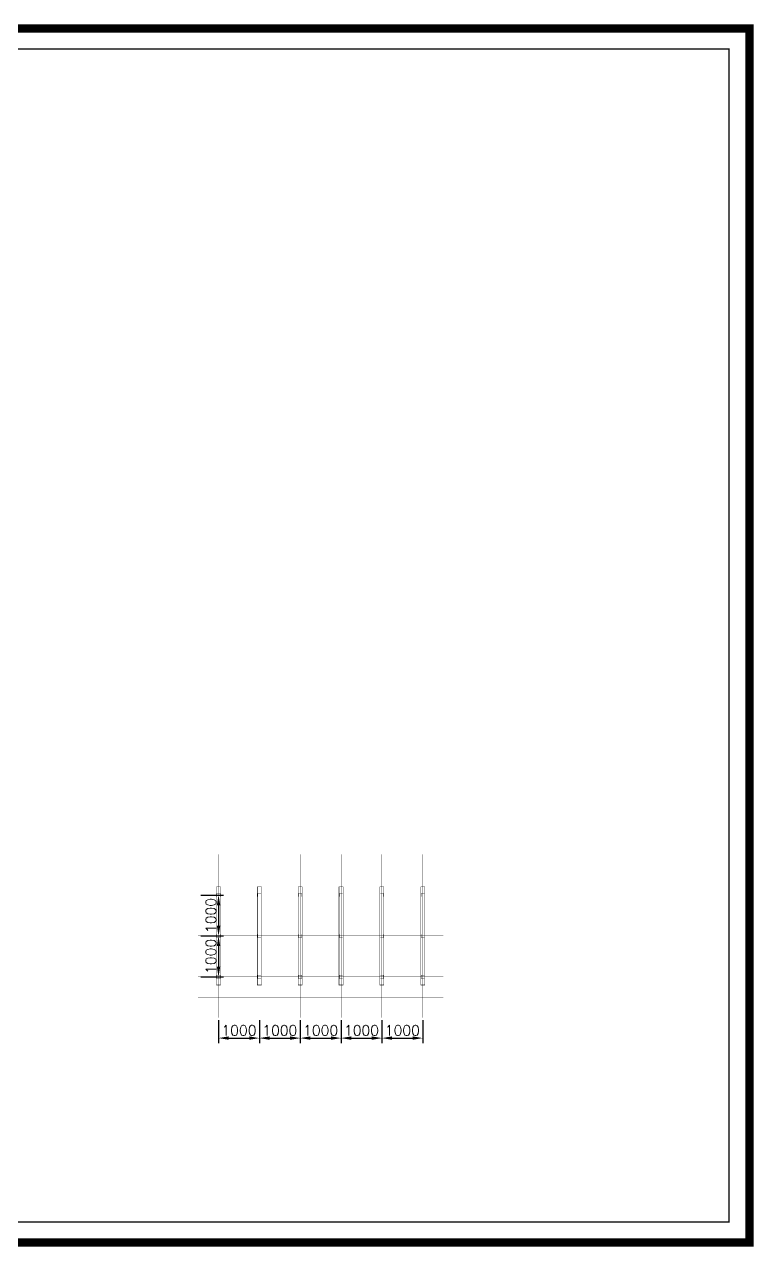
# Model space of a CAD drawing. Header units: millimetres. Extents: x -1 to 421, y -411 to 298.
# Drawn here: x 242.5 to 421, y -1 to 298 of the extents above; entities that cross this region are included whole.
import ezdxf

# ---------------------------------------------------------------- set-up
doc = ezdxf.new("R2010")
doc.units = ezdxf.units.MM
doc.styles.get("Standard").update_dxf_attribs({"font": 'txt', "bigfont": 'gbcbig.shx'})
doc.dimstyles.new('ISO-25', dxfattribs={"dimtxt": 2.5, "dimasz": 2.5, "dimexe": 1.25, "dimexo": 0.625, "dimtad": 1, "dimtxsty": 'Standard', "dimcen": 2.5, "dimadec": 0, "dimazin": 0, "dimtfac": 1, "dimtmove": 0, "dimatfit": 3, "dimfxl": 1, "dimarcsym": 0})

# ---------------------------------------------------------------- blocks, each defined once
blk = doc.blocks.new('*D204')
at = {"color": 0, "lineweight": -2, "transparency": 16777216}
for p, q in [((285.63, 75), (291.25, 75)), ((290, 72.5), (290, 67.5)), ((285.63, 65), (291.25, 65))]:
    blk.add_line(p, q, dxfattribs=at)
at = {"color": 0, "transparency": 16777216}
for points in [[(289.58, 72.5), (290.42, 72.5), (290, 75)], [(289.58, 67.5), (290.42, 67.5), (290, 65)]]:
    blk.add_solid(points, dxfattribs=at)
at = {"layer": 'Defpoints', "color": 0, "transparency": 16777216}
for p in [(285, 75), (285, 65), (290, 65)]:
    blk.add_point(p, dxfattribs=at)
at = {"color": 0, "transparency": 16777216, "insert": (288.13, 70), "char_height": 2.5, "attachment_point": 5, "rotation": 90}
blk.add_mtext('1000', dxfattribs=at)
blk = doc.blocks.new('*D205')
at = {"color": 0, "lineweight": -2, "transparency": 16777216}
for p, q in [((285.63, 85), (291.25, 85)), ((290, 82.5), (290, 77.5)), ((285.63, 75), (291.25, 75))]:
    blk.add_line(p, q, dxfattribs=at)
at = {"color": 0, "transparency": 16777216}
for points in [[(289.58, 82.5), (290.42, 82.5), (290, 85)], [(289.58, 77.5), (290.42, 77.5), (290, 75)]]:
    blk.add_solid(points, dxfattribs=at)
at = {"layer": 'Defpoints', "color": 0, "transparency": 16777216}
for p in [(285, 85), (285, 75), (290, 75)]:
    blk.add_point(p, dxfattribs=at)
at = {"color": 0, "transparency": 16777216, "insert": (288.13, 80), "char_height": 2.5, "attachment_point": 5, "rotation": 90}
blk.add_mtext('1000', dxfattribs=at)
blk = doc.blocks.new('*D206')
at = {"color": 0, "lineweight": -2, "transparency": 16777216}
for p, q in [((290, 54.38), (290, 48.75)), ((300, 54.38), (300, 48.75)), ((292.5, 50), (297.5, 50))]:
    blk.add_line(p, q, dxfattribs=at)
at = {"color": 0, "transparency": 16777216}
for points in [[(292.5, 50.42), (292.5, 49.58), (290, 50)], [(297.5, 50.42), (297.5, 49.58), (300, 50)]]:
    blk.add_solid(points, dxfattribs=at)
at = {"layer": 'Defpoints', "color": 0, "transparency": 16777216}
for p in [(290, 55), (300, 55), (300, 50)]:
    blk.add_point(p, dxfattribs=at)
at = {"color": 0, "transparency": 16777216, "insert": (295, 51.88), "char_height": 2.5, "attachment_point": 5}
blk.add_mtext('1000', dxfattribs=at)
blk = doc.blocks.new('*D207')
at = {"color": 0, "lineweight": -2, "transparency": 16777216}
for p, q in [((300, 54.38), (300, 48.75)), ((310, 54.38), (310, 48.75)), ((302.5, 50), (307.5, 50))]:
    blk.add_line(p, q, dxfattribs=at)
at = {"color": 0, "transparency": 16777216}
for points in [[(302.5, 50.42), (302.5, 49.58), (300, 50)], [(307.5, 50.42), (307.5, 49.58), (310, 50)]]:
    blk.add_solid(points, dxfattribs=at)
at = {"layer": 'Defpoints', "color": 0, "transparency": 16777216}
for p in [(300, 55), (310, 55), (310, 50)]:
    blk.add_point(p, dxfattribs=at)
at = {"color": 0, "transparency": 16777216, "insert": (305, 51.88), "char_height": 2.5, "attachment_point": 5}
blk.add_mtext('1000', dxfattribs=at)
blk = doc.blocks.new('*D208')
at = {"color": 0, "lineweight": -2, "transparency": 16777216}
for p, q in [((310, 54.38), (310, 48.75)), ((320, 54.38), (320, 48.75)), ((312.5, 50), (317.5, 50))]:
    blk.add_line(p, q, dxfattribs=at)
at = {"color": 0, "transparency": 16777216}
for points in [[(312.5, 50.42), (312.5, 49.58), (310, 50)], [(317.5, 50.42), (317.5, 49.58), (320, 50)]]:
    blk.add_solid(points, dxfattribs=at)
at = {"layer": 'Defpoints', "color": 0, "transparency": 16777216}
for p in [(310, 55), (320, 55), (320, 50)]:
    blk.add_point(p, dxfattribs=at)
at = {"color": 0, "transparency": 16777216, "insert": (315, 51.88), "char_height": 2.5, "attachment_point": 5}
blk.add_mtext('1000', dxfattribs=at)
blk = doc.blocks.new('*D209')
at = {"color": 0, "lineweight": -2, "transparency": 16777216}
for p, q in [((320, 54.38), (320, 48.75)), ((330, 54.38), (330, 48.75)), ((322.5, 50), (327.5, 50))]:
    blk.add_line(p, q, dxfattribs=at)
at = {"color": 0, "transparency": 16777216}
for points in [[(322.5, 50.42), (322.5, 49.58), (320, 50)], [(327.5, 50.42), (327.5, 49.58), (330, 50)]]:
    blk.add_solid(points, dxfattribs=at)
at = {"layer": 'Defpoints', "color": 0, "transparency": 16777216}
for p in [(320, 55), (330, 55), (330, 50)]:
    blk.add_point(p, dxfattribs=at)
at = {"color": 0, "transparency": 16777216, "insert": (325, 51.88), "char_height": 2.5, "attachment_point": 5}
blk.add_mtext('1000', dxfattribs=at)
blk = doc.blocks.new('*D210')
at = {"color": 0, "lineweight": -2, "transparency": 16777216}
for p, q in [((330, 54.38), (330, 48.75)), ((340, 54.38), (340, 48.75)), ((332.5, 50), (337.5, 50))]:
    blk.add_line(p, q, dxfattribs=at)
at = {"color": 0, "transparency": 16777216}
for points in [[(332.5, 50.42), (332.5, 49.58), (330, 50)], [(337.5, 50.42), (337.5, 49.58), (340, 50)]]:
    blk.add_solid(points, dxfattribs=at)
at = {"layer": 'Defpoints', "color": 0, "transparency": 16777216}
for p in [(330, 55), (340, 55), (340, 50)]:
    blk.add_point(p, dxfattribs=at)
at = {"color": 0, "transparency": 16777216, "insert": (335, 51.88), "char_height": 2.5, "attachment_point": 5}
blk.add_mtext('1000', dxfattribs=at)

msp = doc.modelspace()

# ---------------------------------------------------------------- linework, layer by layer
for points in [[(0, 0, 2, 2, 0), (420, 0, 2, 2, 0), (420, 297, 2, 2, 0), (0, 297, 2, 2, 0)], [(25, 5, 0.3, 0.3, 0), (415, 5, 0.3, 0.3, 0), (415, 292, 0.3, 0.3, 0), (25, 292, 0.3, 0.3, 0)], [(289.5, 63, 0.1, 0.1, 0), (290.5, 63, 0.1, 0.1, 0), (290.5, 87, 0.1, 0.1, 0), (289.5, 87, 0.1, 0.1, 0)], [(299.5, 63, 0.1, 0.1, 0), (300.5, 63, 0.1, 0.1, 0), (300.5, 87, 0.1, 0.1, 0), (299.5, 87, 0.1, 0.1, 0)], [(309.5, 63, 0.1, 0.1, 0), (310.5, 63, 0.1, 0.1, 0), (310.5, 87, 0.1, 0.1, 0), (309.5, 87, 0.1, 0.1, 0)], [(319.5, 63, 0.1, 0.1, 0), (320.5, 63, 0.1, 0.1, 0), (320.5, 87, 0.1, 0.1, 0), (319.5, 87, 0.1, 0.1, 0)], [(329.5, 63, 0.1, 0.1, 0), (330.5, 63, 0.1, 0.1, 0), (330.5, 87, 0.1, 0.1, 0), (329.5, 87, 0.1, 0.1, 0)], [(339.5, 63, 0.1, 0.1, 0), (340.5, 63, 0.1, 0.1, 0), (340.5, 87, 0.1, 0.1, 0), (339.5, 87, 0.1, 0.1, 0)], [(289.6, 84.6, 0.05, 0.05, 0), (290.4, 84.6, 0.05, 0.05, 0), (290.4, 85.4, 0.05, 0.05, 0), (289.6, 85.4, 0.05, 0.05, 0)], [(299.6, 84.6, 0.05, 0.05, 0), (300.4, 84.6, 0.05, 0.05, 0), (300.4, 85.4, 0.05, 0.05, 0), (299.6, 85.4, 0.05, 0.05, 0)], [(309.6, 84.6, 0.05, 0.05, 0), (310.4, 84.6, 0.05, 0.05, 0), (310.4, 85.4, 0.05, 0.05, 0), (309.6, 85.4, 0.05, 0.05, 0)], [(319.6, 84.6, 0.05, 0.05, 0), (320.4, 84.6, 0.05, 0.05, 0), (320.4, 85.4, 0.05, 0.05, 0), (319.6, 85.4, 0.05, 0.05, 0)], [(329.6, 84.6, 0.05, 0.05, 0), (330.4, 84.6, 0.05, 0.05, 0), (330.4, 85.4, 0.05, 0.05, 0), (329.6, 85.4, 0.05, 0.05, 0)], [(339.6, 84.6, 0.05, 0.05, 0), (340.4, 84.6, 0.05, 0.05, 0), (340.4, 85.4, 0.05, 0.05, 0), (339.6, 85.4, 0.05, 0.05, 0)], [(289.6, 74.6, 0.05, 0.05, 0), (290.4, 74.6, 0.05, 0.05, 0), (290.4, 75.4, 0.05, 0.05, 0), (289.6, 75.4, 0.05, 0.05, 0)], [(299.6, 74.6, 0.05, 0.05, 0), (300.4, 74.6, 0.05, 0.05, 0), (300.4, 75.4, 0.05, 0.05, 0), (299.6, 75.4, 0.05, 0.05, 0)], [(309.6, 74.6, 0.05, 0.05, 0), (310.4, 74.6, 0.05, 0.05, 0), (310.4, 75.4, 0.05, 0.05, 0), (309.6, 75.4, 0.05, 0.05, 0)], [(319.6, 74.6, 0.05, 0.05, 0), (320.4, 74.6, 0.05, 0.05, 0), (320.4, 75.4, 0.05, 0.05, 0), (319.6, 75.4, 0.05, 0.05, 0)], [(329.6, 74.6, 0.05, 0.05, 0), (330.4, 74.6, 0.05, 0.05, 0), (330.4, 75.4, 0.05, 0.05, 0), (329.6, 75.4, 0.05, 0.05, 0)], [(339.6, 74.6, 0.05, 0.05, 0), (340.4, 74.6, 0.05, 0.05, 0), (340.4, 75.4, 0.05, 0.05, 0), (339.6, 75.4, 0.05, 0.05, 0)], [(289.6, 64.6, 0.05, 0.05, 0), (290.4, 64.6, 0.05, 0.05, 0), (290.4, 65.4, 0.05, 0.05, 0), (289.6, 65.4, 0.05, 0.05, 0)], [(299.6, 64.6, 0.05, 0.05, 0), (300.4, 64.6, 0.05, 0.05, 0), (300.4, 65.4, 0.05, 0.05, 0), (299.6, 65.4, 0.05, 0.05, 0)], [(309.6, 64.6, 0.05, 0.05, 0), (310.4, 64.6, 0.05, 0.05, 0), (310.4, 65.4, 0.05, 0.05, 0), (309.6, 65.4, 0.05, 0.05, 0)], [(319.6, 64.6, 0.05, 0.05, 0), (320.4, 64.6, 0.05, 0.05, 0), (320.4, 65.4, 0.05, 0.05, 0), (319.6, 65.4, 0.05, 0.05, 0)], [(329.6, 64.6, 0.05, 0.05, 0), (330.4, 64.6, 0.05, 0.05, 0), (330.4, 65.4, 0.05, 0.05, 0), (329.6, 65.4, 0.05, 0.05, 0)], [(339.6, 64.6, 0.05, 0.05, 0), (340.4, 64.6, 0.05, 0.05, 0), (340.4, 65.4, 0.05, 0.05, 0), (339.6, 65.4, 0.05, 0.05, 0)]]:
    msp.add_lwpolyline(points, format="xyseb", close=True)
for points in [[(290, 55, 0.05, 0.05, 0), (290, 95, 0.05, 0.05, 0)], [(300, 55, 0.05, 0.05, 0), (300, 95, 0.05, 0.05, 0)], [(310, 55, 0.05, 0.05, 0), (310, 95, 0.05, 0.05, 0)], [(320, 55, 0.05, 0.05, 0), (320, 95, 0.05, 0.05, 0)], [(330, 55, 0.05, 0.05, 0), (330, 95, 0.05, 0.05, 0)], [(340, 55, 0.05, 0.05, 0), (340, 95, 0.05, 0.05, 0)], [(285, 90, 0.05, 0.05, 0), (345, 90, 0.05, 0.05, 0)], [(285, 85, 0.05, 0.05, 0), (345, 85, 0.05, 0.05, 0)], [(285, 75, 0.05, 0.05, 0), (345, 75, 0.05, 0.05, 0)], [(285, 65, 0.05, 0.05, 0), (345, 65, 0.05, 0.05, 0)], [(285, 60, 0.05, 0.05, 0), (345, 60, 0.05, 0.05, 0)]]:
    msp.add_lwpolyline(points, format="xyseb")

# ---------------------------------------------------------------- dimensions: what is measured, and where the dimension line sits
for p1, p2, distance, picture, middle in [((285, 85), (285, 75), 5, '*D205', (288.125, 80)), ((285, 75), (285, 65), 5, '*D204', (288.125, 70)), ((290, 55), (300, 55), -5, '*D206', (295, 51.875)), ((300, 55), (310, 55), -5, '*D207', (305, 51.875)), ((310, 55), (320, 55), -5, '*D208', (315, 51.875)), ((320, 55), (330, 55), -5, '*D209', (325, 51.875)), ((330, 55), (340, 55), -5, '*D210', (335, 51.875))]:
    dim = msp.add_aligned_dim(p1=p1, p2=p2, distance=distance, text='1000', dimstyle='ISO-25')
    dim.commit()
    dim.dimension.update_dxf_attribs({"geometry": picture, "text_midpoint": middle})

doc.saveas('drawing.dxf')
